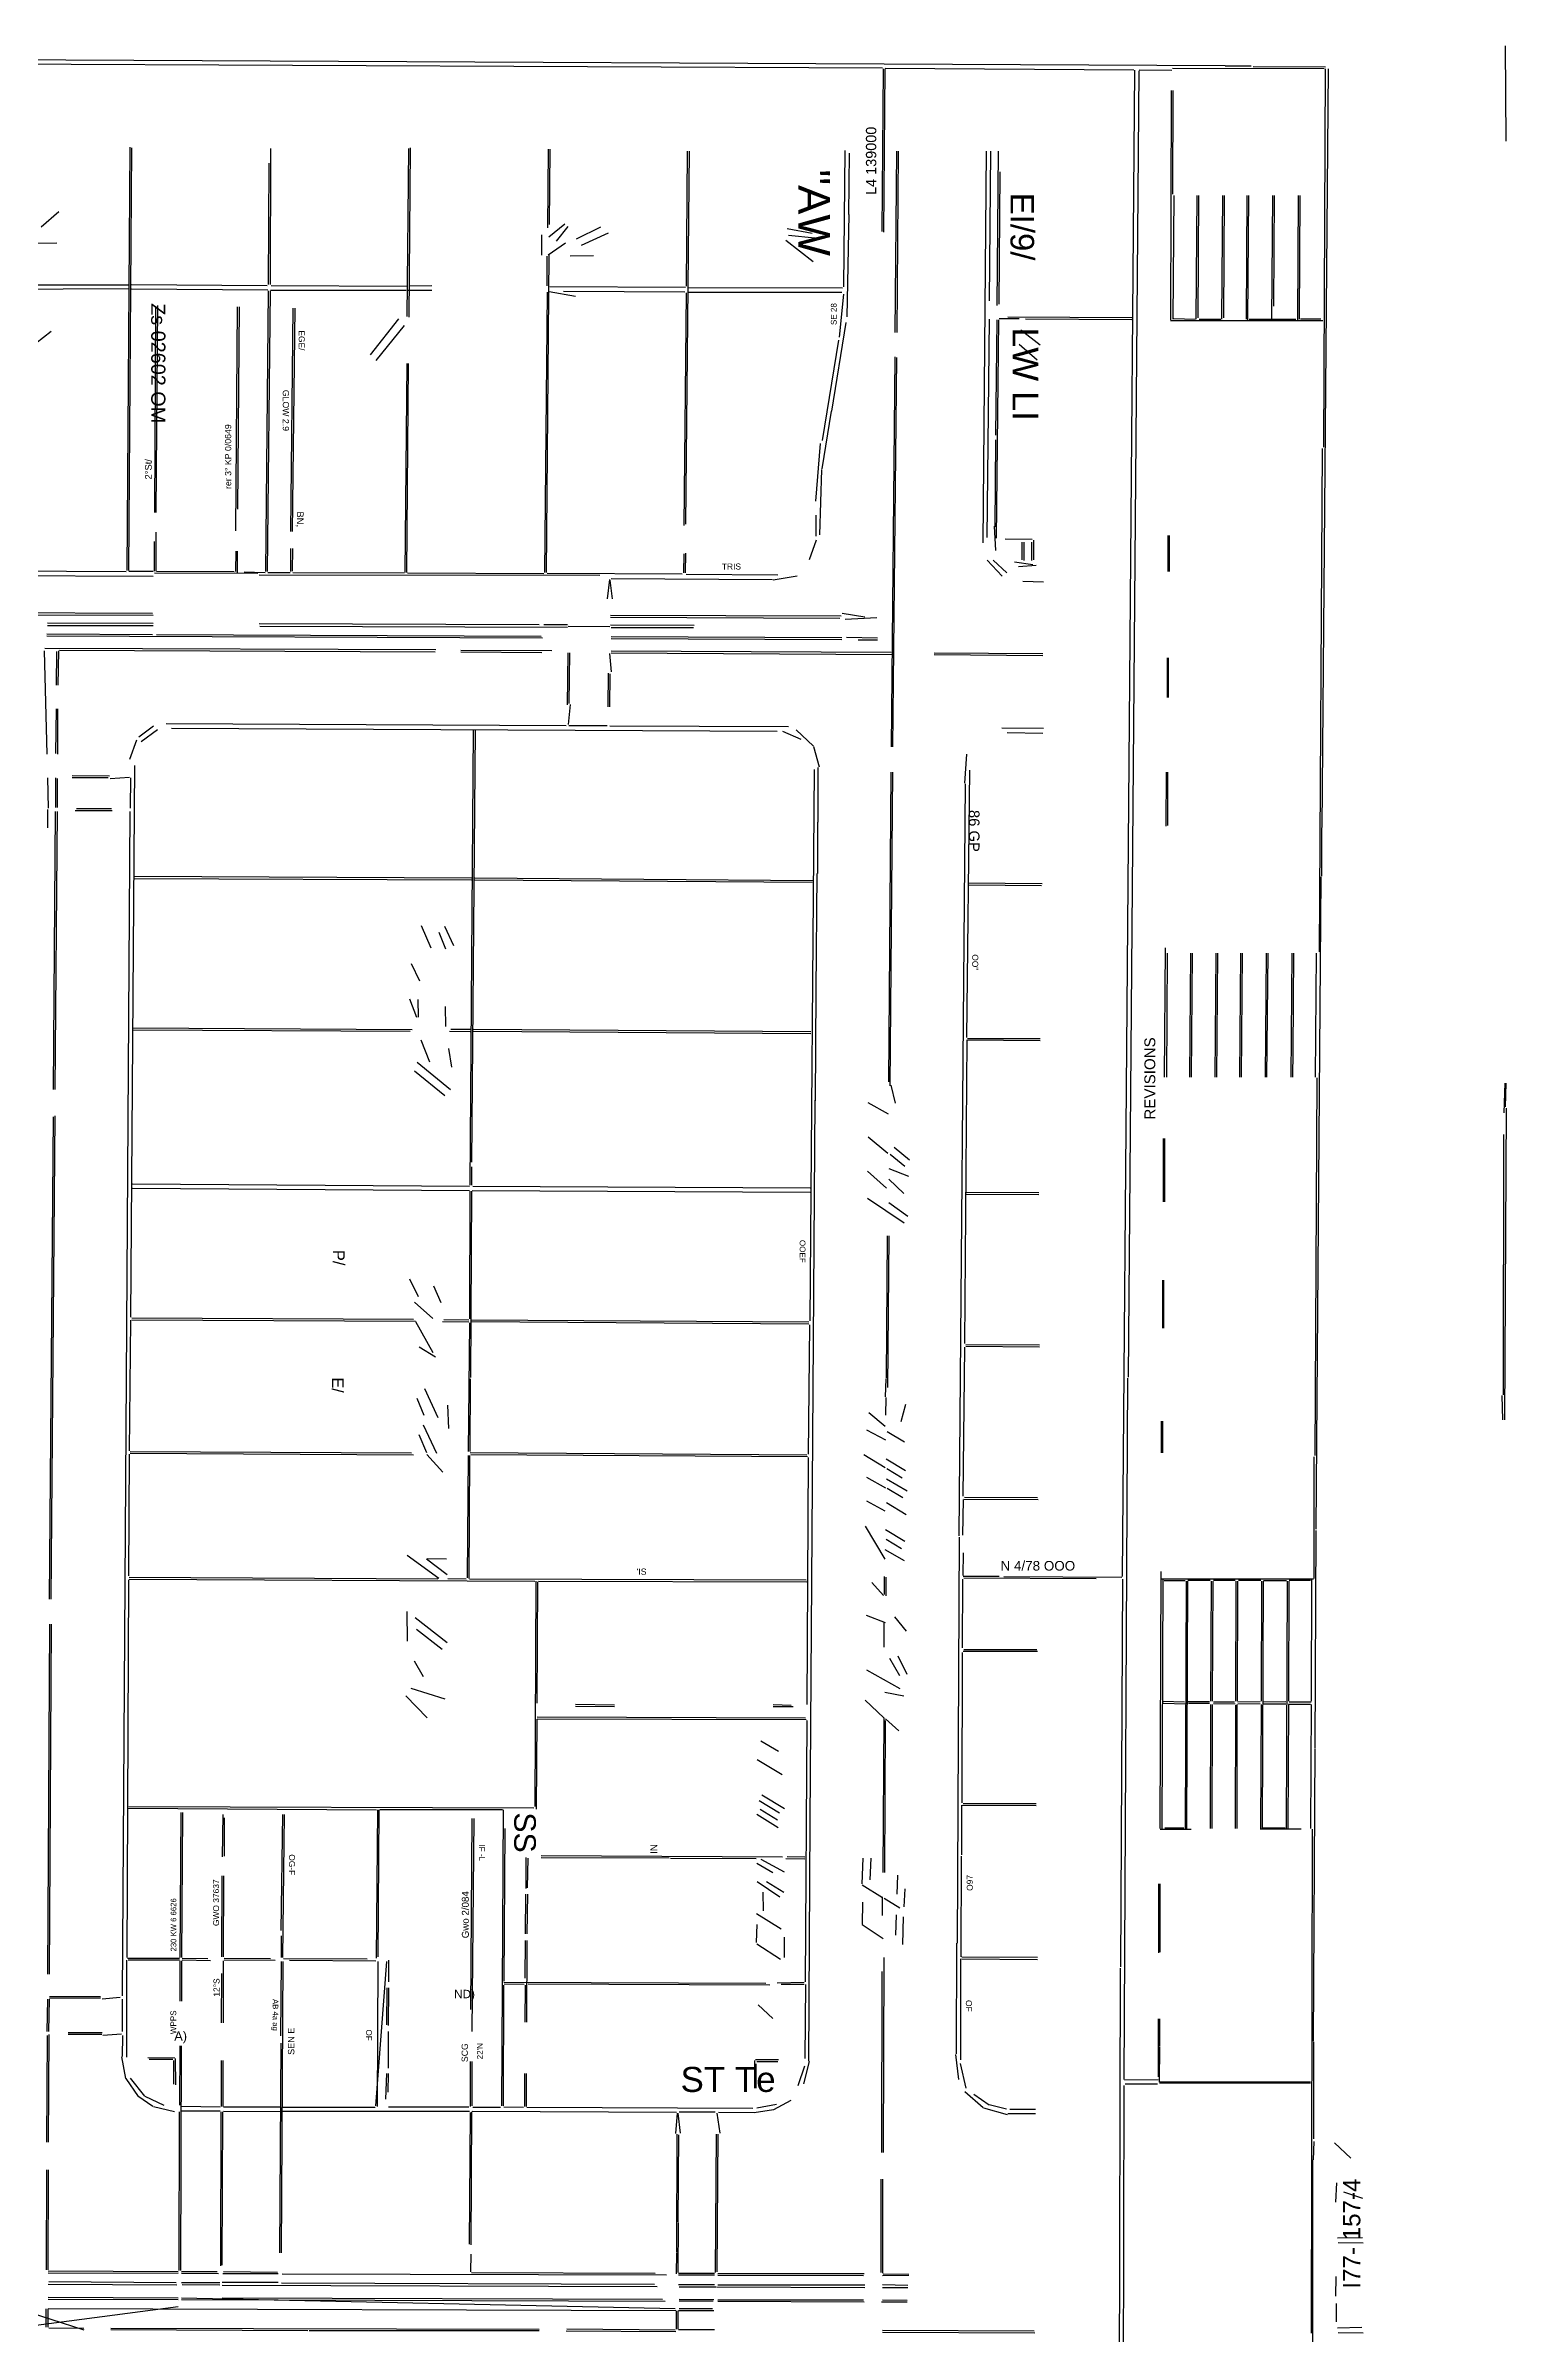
# Model space of a CAD drawing. Header units: feet. Extents: x 12 to 960, y 13 to 702.
# Drawn here: x 729.7 to 960.5, y 340.8 to 702.5 of the extents above; entities that cross this region are included whole.
import ezdxf
from ezdxf.enums import TextEntityAlignment as Align

# ---------------------------------------------------------------- set-up
doc = ezdxf.new("R2010")
doc.units = ezdxf.units.FT
for name, color, linetype in [('ALCANTARILLADO', 2, 'CONTINUOUS'), ('EJE_VIA', 7, 'CONTINUOUS'), ('GAS', 30, 'CONTINUOUS'), ('TEXTO', 7, 'CONTINUOUS')]:
    doc.layers.add(name, color=color, linetype=linetype)
doc.styles.add('CAD_TEXT', font='Arial')

msp = doc.modelspace()

# ---------------------------------------------------------------- linework, layer by layer
at = {"layer": 'ALCANTARILLADO'}
msp.add_line((742.76, 424.19), (806.82, 423.95), dxfattribs=at)
at = {"layer": 'EJE_VIA'}
for p, q in [((960.32, 702.48), (960.45, 687.38)), ((599.22, 700.92), (916.09, 699.37)), ((662.24, 699.9), (861.93, 698.97)), ((861.99, 698.84), (861.81, 673.1)), ((862.26, 698.84), (862.08, 673)), ((862.34, 698.95), (901.61, 698.66)), ((901.74, 698.63), (899.79, 460.5)), ((902.41, 698.52), (900.73, 492.06)), ((902.45, 698.66), (907.66, 698.64)), ((907.76, 698.93), (931.72, 698.9)), ((920.16, 699.25), (916.09, 699.25)), ((920.47, 699.22), (931.93, 699.15)), ((932.35, 698.84), (931.34, 578.94)), ((931.88, 698.84), (931.6, 639.04)), ((907.54, 695.4), (907.42, 659.15)), ((907.79, 695.4), (907.72, 679.04)), ((742.96, 686.44), (742.45, 619.56)), ((743.22, 686.34), (742.72, 619.56)), ((764.89, 683.94), (764.8, 664.77)), ((765.17, 686.23), (765.11, 664.77)), ((786.96, 686.23), (786.74, 659.67)), ((787.24, 686.34), (787.03, 659.56)), ((809.06, 686.13), (808.94, 673.73)), ((809.31, 686.13), (809.23, 674.25)), ((831.35, 685.82), (830.77, 626.86)), ((831.05, 685.81), (830.89, 664.46)), ((855.96, 685.92), (855.76, 664.36)), ((856.62, 685.5), (856.54, 675.81)), ((864.11, 685.81), (863.87, 657.17)), ((864.4, 685.82), (864.15, 657.17)), ((878.31, 685.82), (877.74, 623.94)), ((879, 685.82), (878.79, 662.17)), ((880.19, 685.81), (880, 661.44)), ((880.46, 682.58), (880.27, 661.65)), ((907.94, 678.84), (907.79, 659.25)), ((911.61, 678.84), (911.44, 659.25)), ((911.87, 678.84), (911.75, 659.46)), ((915.64, 678.84), (915.48, 659.25)), ((915.92, 678.84), (915.78, 659.46)), ((919.51, 678.84), (919.37, 659.25)), ((919.76, 678.84), (919.6, 659.15)), ((923.54, 678.83), (923.39, 659.15)), ((923.8, 678.84), (923.68, 661.34)), ((927.61, 678.84), (927.49, 659.15)), ((927.85, 678.84), (927.76, 659.25)), ((731.72, 676.23), (728.95, 673.79)), ((811.69, 674.29), (809.15, 672.23)), ((812.15, 673.92), (810.32, 671.62)), ((817.31, 673.81), (813.47, 671.89)), ((818.57, 672.85), (814.28, 670.9)), ((846.84, 673.6), (850.81, 672.86)), ((856.57, 675.81), (856.29, 659.66)), ((731.41, 671.28), (727.66, 671.24)), ((808.02, 672.59), (808.02, 669.36)), ((809.17, 669.36), (808.73, 619.25)), ((808.86, 669.25), (808.86, 664.56)), ((811.8, 671.26), (809.08, 669.36)), ((816.2, 669.3), (812.55, 669.23)), ((846.61, 671.77), (850.92, 668.36)), ((847.03, 672.56), (851.2, 672.13)), ((742.76, 664.04), (720.99, 663.97)), ((721.09, 664.72), (742.66, 664.67)), ((743.18, 664.75), (764.64, 664.61)), ((743.18, 664.04), (764.74, 663.9)), ((764.82, 663.73), (764.37, 619.36)), ((765.1, 663.73), (764.66, 619.36)), ((765.16, 663.87), (786.61, 663.84)), ((765.26, 664.59), (786.72, 664.5)), ((790.68, 663.78), (786.93, 663.78)), ((790.68, 664.52), (787.13, 664.51)), ((808.88, 663.52), (808.47, 619.25)), ((809.2, 663.62), (813.4, 662.89)), ((809.32, 664.41), (830.78, 664.31)), ((811.51, 663.68), (830.68, 663.6)), ((830.89, 663.42), (830.49, 626.65)), ((831.2, 664.29), (855.57, 664.24)), ((831.2, 663.55), (855.47, 663.52)), ((855.73, 663.22), (855.08, 656.44)), ((747.01, 661.34), (746.82, 628.73)), ((747.32, 661.44), (747.07, 628.73)), ((759.93, 661.23), (759.65, 625.81)), ((760.22, 661.23), (759.94, 629.25)), ((768.71, 661.02), (768.35, 625.71)), ((769, 661.02), (768.62, 625.71)), ((785.41, 659.32), (780.91, 653.63)), ((856.1, 658.75), (853.84, 644.75)), ((878.75, 659.25), (878.38, 624.77)), ((879.97, 659.15), (879.79, 640.92)), ((880.25, 659.15), (879.89, 624.67)), ((883.49, 659.32), (880.36, 659.32)), ((881.72, 659.65), (901.3, 659.52)), ((884.53, 659.34), (901.3, 659.21)), ((907.45, 659.08), (931.51, 659.04)), ((907.97, 659.35), (911.3, 659.29)), ((911.93, 659.28), (915.36, 659.28)), ((919.84, 659.27), (927.24, 659.27)), ((931.2, 659.29), (927.97, 659.28)), ((730.5, 657.33), (728.06, 655.41)), ((786.31, 658.27), (781.84, 652.76)), ((854.97, 655.93), (852.38, 640.08)), ((883.49, 655.31), (886.34, 652.84)), ((883.79, 657.58), (886.84, 655.21)), ((786.7, 652.27), (786.38, 619.25)), ((786.95, 652.27), (786.66, 619.25)), ((863.83, 653.31), (863.25, 591.65)), ((864.1, 653.21), (863.51, 591.65)), ((853.79, 644.7), (852.31, 635.6)), ((852.06, 639.59), (851.29, 630.49)), ((879.75, 640.19), (879.64, 626.44)), ((931.41, 638.84), (930.91, 559.25)), ((852.28, 635.51), (851.94, 625.19)), ((851.35, 628.31), (851.35, 624.98)), ((879.54, 626.54), (879.76, 622.68)), ((746.79, 624.15), (746.76, 619.46)), ((747.04, 625.61), (747.04, 619.46)), ((759.67, 622.59), (759.63, 619.36)), ((759.91, 622.59), (759.9, 619.25)), ((768.34, 623), (768.33, 619.36)), ((768.63, 623), (768.62, 619.46)), ((830.76, 622.27), (830.73, 619.15)), ((851.4, 624.36), (850.3, 621.25)), ((881.3, 624.54), (885.57, 624.47)), ((883.94, 624.04), (883.93, 621.23)), ((884.22, 624.04), (884.23, 621.13)), ((885.48, 624.04), (885.46, 621.13)), ((885.76, 624.36), (885.76, 621.23)), ((907, 625.09), (907, 619.36)), ((907.23, 625.09), (907.23, 619.36)), ((627.34, 619.17), (746.62, 618.65)), ((723.49, 619.47), (742.34, 619.4)), ((746.61, 619.39), (742.76, 619.39)), ((746.82, 619.17), (763.18, 619.11)), ((747.14, 619.42), (759.43, 619.37)), ((760.99, 619.33), (764.33, 619.24)), ((763.39, 618.86), (817.24, 618.82)), ((764.74, 619.25), (768.28, 619.25)), ((768.7, 619.25), (786.3, 619.17)), ((786.82, 619.17), (808.39, 619.07)), ((808.91, 619.11), (830.26, 619)), ((830.49, 622.17), (830.43, 619.15)), ((830.88, 618.96), (845.36, 618.87)), ((848.42, 618.66), (844.64, 618)), ((878.43, 621.17), (880.82, 618.67)), ((879.38, 621.19), (881.54, 619.18)), ((882.76, 620.89), (885.68, 620.5)), ((886.21, 620.33), (883.38, 620.13)), ((818.73, 618.1), (818.37, 615.06)), ((818.81, 618), (819.19, 615.06)), ((819.01, 618.27), (844.53, 618.14)), ((884.11, 617.83), (887.35, 617.77)), ((589.84, 613.42), (746.51, 612.78)), ((726.82, 612.51), (746.61, 612.5)), ((818.91, 612.49), (855.36, 612.35)), ((818.91, 612.18), (855.16, 612.01)), ((855.54, 612.78), (859.09, 612.2)), ((860.99, 612.04), (855.98, 611.82)), ((729.84, 609.54), (746.51, 609.42)), ((729.84, 609.19), (808.18, 608.88)), ((729.95, 611.26), (746.61, 611.2)), ((729.95, 610.84), (746.61, 610.83)), ((747.14, 609.45), (807.97, 609.17)), ((763.38, 611.16), (807.66, 611.02)), ((763.49, 610.76), (812.14, 610.58)), ((808.38, 611.01), (812.13, 610.99)), ((812.24, 610.73), (818.8, 610.69)), ((818.91, 610.95), (832.14, 610.91)), ((819.01, 610.53), (832.03, 610.51)), ((819.01, 609.1), (855.47, 608.96)), ((819.01, 608.8), (855.47, 608.64)), ((856.19, 609.01), (861.09, 608.89)), ((858.07, 608.59), (861.09, 608.58)), ((729.39, 606.86), (729.81, 590.5)), ((729.53, 607.29), (791.3, 607.05)), ((731.34, 606.75), (731.32, 601.44)), ((731.66, 606.86), (731.56, 601.44)), ((731.82, 606.97), (791.2, 606.7)), ((795.26, 606.97), (809.64, 606.87)), ((795.26, 606.66), (808.07, 606.56)), ((812.15, 606.54), (812.06, 598.32)), ((812.42, 606.54), (812.35, 598.52)), ((818.77, 606.44), (819.04, 603.51)), ((819.01, 606.82), (863.28, 606.62)), ((819.01, 606.52), (863.39, 606.27)), ((870.05, 606.55), (887.24, 606.44)), ((870.05, 606.27), (887.24, 606.11)), ((906.9, 605.71), (906.9, 599.46)), ((907.07, 605.71), (907.07, 599.46)), ((818.54, 603.32), (818.48, 598)), ((818.79, 603.21), (818.76, 598)), ((731.27, 597.69), (731.19, 590.61)), ((731.5, 597.69), (731.49, 590.5)), ((812.56, 598.34), (812.23, 595.19)), ((746.66, 594.92), (744.35, 593.18)), ((747.33, 594.38), (744.74, 592.48)), ((748.7, 595.38), (811.93, 595.03)), ((749.53, 594.63), (845.26, 594.16)), ((797.22, 594.25), (796.67, 522.38)), ((797.52, 594.25), (796.95, 526.02)), ((812.34, 595.05), (818.39, 595.05)), ((818.8, 594.99), (847.03, 594.87)), ((846.1, 594.16), (849, 592.88)), ((848.28, 594.36), (851.01, 591.77)), ((880.78, 594.68), (887.34, 594.61)), ((881.61, 593.93), (887.24, 593.83)), ((743.98, 592.7), (742.88, 589.66)), ((851, 591.71), (851.89, 588.51)), ((875.2, 590.51), (874.86, 585.92)), ((729.9, 586.75), (730.04, 581.96)), ((731.18, 586.75), (731.18, 582.06)), ((731.46, 586.65), (731.45, 582.06)), ((733.8, 587.13), (739.74, 587.11)), ((733.8, 586.84), (739.53, 586.82)), ((742.87, 586.84), (739.83, 586.6)), ((743.04, 586.75), (742.98, 581.96)), ((743.69, 588.73), (743.06, 501.54)), ((851.09, 588.11), (850.4, 500.92)), ((851.69, 588.42), (851.68, 579.77)), ((863.23, 587.69), (862.83, 538.73)), ((863.51, 587.69), (863.07, 538.11)), ((875.67, 588), (875.19, 545.71)), ((906.75, 587.69), (906.7, 579.15)), ((906.96, 587.69), (906.94, 579.25)), ((874.96, 585.82), (873.99, 466.96)), ((729.92, 581.75), (729.92, 578.84)), ((731.16, 581.44), (730.81, 537.48)), ((731.44, 581.44), (731.06, 537.48)), ((734.32, 581.58), (740.16, 581.58)), ((740.05, 581.86), (734.53, 581.86)), ((742.95, 581.44), (741.73, 394.25)), ((851.61, 579.77), (851.62, 571.65)), ((931.29, 578.84), (931.29, 571.23)), ((851.55, 571.65), (851.38, 553.11)), ((743.7, 571.21), (796.93, 570.94)), ((743.7, 570.88), (796.93, 570.66)), ((797.45, 570.94), (850.89, 570.56)), ((797.45, 570.64), (850.78, 570.26)), ((875.47, 570.16), (887.13, 570.04)), ((875.57, 569.85), (887.03, 569.73)), ((931.2, 571.13), (930.41, 468)), ((789.01, 563.42), (790.53, 559.9)), ((791.77, 562.35), (792.82, 559.76)), ((792.68, 563.33), (794.11, 560.29)), ((787.39, 557.4), (788.73, 554.68)), ((906.56, 559.88), (906.43, 539.46)), ((906.9, 559.04), (906.8, 539.46)), ((910.6, 559.04), (910.45, 539.46)), ((910.85, 559.04), (910.7, 539.46)), ((914.6, 559.04), (914.43, 539.46)), ((914.86, 559.04), (914.71, 539.46)), ((918.49, 559.04), (918.34, 539.46)), ((918.75, 559.04), (918.6, 539.46)), ((922.53, 559.04), (922.37, 539.46)), ((922.8, 559.05), (922.62, 539.46)), ((926.59, 559.04), (926.43, 539.46)), ((926.85, 559.04), (926.75, 543.52)), ((930.43, 559.04), (930.29, 539.46)), ((787.14, 551.86), (788.23, 548.92)), ((788.47, 551.75), (788.5, 548.94)), ((792.8, 550.61), (792.82, 547.48)), ((851.36, 553.11), (851.27, 535.71)), ((743.39, 547.26), (787.55, 547.01)), ((743.49, 546.92), (787.24, 546.72)), ((793.49, 546.7), (796.72, 546.69)), ((796.72, 547.01), (793.7, 547.01)), ((797.24, 547.04), (850.57, 546.65)), ((797.24, 546.74), (850.57, 546.35)), ((788.94, 545.37), (790.31, 541.88)), ((793.31, 543.96), (793.78, 541.02)), ((875.22, 545.29), (874.87, 497.38)), ((875.26, 545.33), (886.82, 545.27)), ((875.36, 545.59), (886.82, 545.59)), ((926.77, 543.52), (926.69, 539.46)), ((787.92, 540.44), (792.74, 536.55)), ((788.37, 541.82), (793.63, 537.51)), ((930.55, 539.36), (930.25, 479.67)), ((851.23, 535.81), (850.4, 421.75)), ((859.61, 535.44), (862.78, 533.68)), ((863.21, 538.19), (863.88, 535.37)), ((960.25, 538.52), (960.12, 533.83)), ((960.43, 538.52), (960.33, 534.77)), ((730.82, 533.21), (730.19, 456.96)), ((731.09, 533.32), (730.45, 456.96)), ((960.49, 534.56), (960.2, 485.29)), ((859.63, 530), (862.74, 527.44)), ((863.74, 528.37), (866.16, 526.38)), ((906.27, 529.77), (906.27, 519.77)), ((906.49, 529.77), (906.49, 519.77)), ((960.04, 530.4), (959.98, 489.25)), ((796.96, 525.29), (796.96, 522.38)), ((859.54, 524.57), (862.53, 521.92)), ((862.89, 525.03), (865.99, 523.83)), ((863.09, 527.26), (865.44, 525.38)), ((743.38, 522.57), (796.62, 522.24)), ((743.38, 521.9), (796.61, 521.54)), ((796.68, 521.44), (796.61, 501.23)), ((796.94, 521.44), (796.81, 491.96)), ((797.03, 521.55), (850.47, 521.25)), ((797.14, 522.21), (850.47, 521.97)), ((862.89, 523.34), (865.29, 521.06)), ((875.16, 521.27), (886.61, 521.24)), ((875.16, 520.98), (886.62, 520.9)), ((859.53, 520.34), (865.33, 516.44)), ((862.93, 519.65), (865.91, 517.47)), ((862.63, 514.36), (862.47, 491.85)), ((862.91, 514.36), (862.69, 490.4)), ((787.13, 507.58), (788.49, 504.77)), ((790.92, 506.46), (792.07, 503.81)), ((906.16, 507.38), (906.16, 499.77)), ((906.33, 507.38), (906.33, 499.77)), ((787.95, 503.91), (790.85, 501.31)), ((743.07, 501.02), (742.85, 480.4)), ((743.28, 501.41), (787.76, 501.21)), ((743.28, 501.11), (788.07, 500.91)), ((788.09, 500.81), (790.83, 495.95)), ((792.34, 500.84), (796.51, 500.77)), ((792.55, 501.13), (796.51, 501.1)), ((796.61, 500.61), (796.4, 480.29)), ((796.93, 501.12), (850.26, 500.76)), ((796.93, 500.81), (850.26, 500.49)), ((850.39, 500.3), (850.15, 479.88)), ((788.69, 496.84), (791.27, 495.24)), ((874.87, 496.75), (874.61, 473.21)), ((875.05, 497.21), (886.72, 497.12)), ((875.05, 496.91), (886.72, 496.82)), ((788.29, 488.73), (789.43, 486.02)), ((789.52, 490.23), (791.64, 485.66)), ((796.72, 491.75), (796.68, 480.29)), ((862.41, 491.75), (862.35, 488.94)), ((862.41, 488.84), (862.38, 486.02)), ((900.63, 491.86), (900.07, 381.02)), ((959.8, 489.15), (959.9, 485.3)), ((793.15, 487.59), (793.33, 483.94)), ((859.75, 486.45), (862.32, 484.31)), ((865.55, 487.7), (864.78, 485)), ((905.95, 485.09), (905.95, 480.09)), ((906.15, 485.09), (906.15, 480.09)), ((788.6, 482.96), (789.83, 480.14)), ((789.29, 484.49), (791.42, 480.04)), ((859.37, 483.72), (862.38, 482.15)), ((862.62, 483.43), (865.39, 481.83)), ((742.84, 479.88), (742.73, 460.61)), ((742.97, 480.29), (787.45, 480.09)), ((742.97, 480.01), (787.76, 479.76)), ((789.87, 479.8), (792.4, 477.03)), ((796.4, 479.67), (796.27, 460.29)), ((796.65, 479.67), (796.54, 460.19)), ((796.72, 480.13), (849.95, 479.75)), ((796.82, 479.83), (850.05, 479.47)), ((850.16, 479.36), (849.96, 440.29)), ((858.98, 479.82), (862.35, 477.74)), ((862.51, 479.15), (865.52, 477.29)), ((862.61, 477.61), (865.02, 476.14)), ((930.08, 479.46), (930.07, 460.19)), ((859.38, 476.23), (862.39, 474.56)), ((862.54, 475.97), (865.79, 474.07)), ((862.62, 474.49), (865.12, 473.02)), ((859.38, 472.49), (862.26, 470.88)), ((862.55, 472.23), (865.62, 470.31)), ((874.64, 472.69), (874.56, 467.06)), ((874.74, 472.76), (886.51, 472.69)), ((874.84, 473.08), (886.41, 472.99)), ((859.15, 468.48), (862.26, 463.29)), ((862.38, 467.96), (865.45, 466.1)), ((874, 466.75), (873.68, 402.59)), ((930.38, 467.79), (930.26, 433.42)), ((786.75, 463.88), (791.8, 460.26)), ((789.83, 463.33), (793.12, 460.84)), ((789.95, 463.38), (792.97, 463.33)), ((862.26, 464.8), (865.33, 463.04)), ((862.49, 466.45), (864.89, 464.95)), ((874.63, 464.25), (874.59, 460.71)), ((742.75, 459.98), (742.45, 400.29)), ((742.86, 460.4), (791.61, 460.17)), ((742.86, 460.09), (806.93, 459.81)), ((793.18, 460.2), (796.09, 460.15)), ((796.61, 460.16), (849.84, 459.99)), ((807.1, 459.77), (806.94, 424.15)), ((807.36, 459.67), (807.28, 440.5)), ((807.55, 459.81), (849.95, 459.69)), ((860.2, 459.6), (862.07, 457.51)), ((862.19, 460.5), (862.16, 457.69)), ((862.44, 460.4), (862.43, 457.48)), ((874.56, 460.09), (874.5, 449.25)), ((874.64, 460.59), (880.36, 460.59)), ((874.74, 460.32), (895.68, 460.21)), ((881.09, 460.55), (899.74, 460.44)), ((899.83, 460.09), (899.53, 398.84)), ((905.88, 461.34), (905.72, 420.71)), ((905.99, 460.15), (930.05, 460.14)), ((906.23, 459.98), (906.06, 420.71)), ((906.41, 459.91), (909.74, 459.89)), ((909.88, 459.77), (909.72, 420.71)), ((910.13, 459.77), (909.96, 420.71)), ((913.7, 459.91), (910.16, 459.91)), ((913.86, 459.77), (913.76, 440.81)), ((914.12, 459.77), (914.03, 440.81)), ((917.66, 459.9), (914.22, 459.9)), ((917.76, 459.77), (917.69, 440.81)), ((918.03, 459.77), (917.95, 440.81)), ((921.72, 459.9), (918.18, 459.9)), ((921.79, 459.77), (921.74, 440.81)), ((922.07, 459.77), (921.9, 420.71)), ((922.14, 459.9), (925.78, 459.9)), ((925.87, 459.77), (925.71, 420.71)), ((926.13, 459.77), (926.06, 440.81)), ((929.53, 459.9), (926.2, 459.9)), ((929.71, 459.98), (929.64, 440.81)), ((730.24, 453), (729.92, 397.69)), ((730.51, 453), (730.17, 397.69)), ((786.73, 454.98), (786.8, 450.29)), ((788.05, 454.04), (793.11, 450.1)), ((788.23, 452.2), (792.31, 449.03)), ((859.34, 454.4), (862.33, 453.27)), ((862.14, 453.21), (862.13, 449.36)), ((863.78, 454.13), (865.62, 451.9)), ((874.64, 448.7), (886.41, 448.7)), ((874.74, 449.01), (886.3, 449)), ((787.89, 447.18), (789.31, 444.72)), ((859.35, 445.78), (864.66, 442.82)), ((863.02, 447.61), (864.6, 444.86)), ((864.35, 447.96), (865.75, 445.07)), ((874.49, 448.52), (874.45, 424.77)), ((786.56, 441.69), (789.94, 438.2)), ((787.34, 442.9), (792.72, 441.21)), ((862.25, 442.23), (865.26, 441.65)), ((807.29, 438), (807.18, 423.73)), ((807.34, 438.35), (849.74, 438.21)), ((807.34, 438.05), (849.84, 437.92)), ((813.38, 440.34), (819.53, 440.24)), ((813.38, 440.02), (819.53, 439.97)), ((844.63, 440.28), (847.45, 440.19)), ((847.76, 439.91), (844.64, 439.91)), ((849.94, 437.79), (849.66, 396.44)), ((859.18, 440.99), (862.14, 438.21)), ((862.1, 438.21), (861.95, 413.73)), ((862.35, 437.79), (862.21, 413.73)), ((862.39, 438.04), (864.51, 436.11)), ((906.2, 440.81), (909.64, 440.73)), ((906.3, 440.48), (909.74, 440.42)), ((913.59, 440.73), (910.16, 440.73)), ((913.59, 440.43), (910.26, 440.43)), ((913.74, 440.29), (913.72, 420.71)), ((914.01, 440.29), (913.95, 420.71)), ((914.22, 440.74), (917.55, 440.72)), ((914.22, 440.44), (917.66, 440.4)), ((917.69, 440.19), (917.64, 420.71)), ((917.93, 440.29), (917.9, 420.71)), ((921.61, 440.7), (918.07, 440.67)), ((921.62, 440.38), (918.07, 440.37)), ((921.75, 440.29), (921.66, 420.71)), ((925.68, 440.37), (922.03, 440.37)), ((925.68, 440.7), (922.13, 440.68)), ((926.07, 440.29), (925.95, 420.71)), ((926.09, 440.37), (929.53, 440.37)), ((929.64, 440.67), (926.2, 440.67)), ((929.64, 440.29), (929.54, 420.71)), ((842.69, 434.54), (845.44, 432.93)), ((842.07, 431.61), (846.03, 429.22)), ((930.23, 433.32), (930, 387.06)), ((742.66, 423.93), (781.93, 423.67)), ((782.06, 423.63), (781.86, 400.19)), ((782.31, 423.63), (782.14, 400.4)), ((782.45, 423.7), (801.82, 423.7)), ((801.93, 423.63), (801.68, 376.86)), ((842.42, 425.1), (845.64, 423.15)), ((842.59, 423.73), (845.31, 422.04)), ((842.85, 425.99), (846.43, 423.87)), ((874.41, 424.36), (874.41, 416.54)), ((874.53, 424.39), (886.2, 424.34)), ((874.64, 424.66), (886.2, 424.66)), ((751.02, 423.21), (750.85, 400.29)), ((751.26, 423.21), (751.08, 400.29)), ((757.62, 422.9), (757.54, 416.23)), ((757.84, 422.38), (757.83, 416.34)), ((767.06, 422.9), (766.83, 404.57)), ((767.32, 422.9), (767.09, 400.29)), ((797.01, 422.27), (796.78, 392.06)), ((802.22, 420.71), (802.07, 396.54)), ((842.06, 422.95), (845.4, 420.87)), ((850.41, 421.75), (850.19, 383.94)), ((905.78, 420.59), (910.68, 420.58)), ((906.51, 420.82), (909.53, 420.79)), ((928.07, 420.58), (921.61, 420.58)), ((922.03, 420.8), (925.57, 420.8)), ((929.8, 420.61), (929.67, 340.92)), ((805.53, 416.13), (805.52, 411.23)), ((805.85, 416.03), (805.75, 411.34)), ((807.97, 416.4), (846.09, 416.24)), ((807.97, 416.1), (828.18, 416.05)), ((846.82, 416.25), (849.64, 416.24)), ((858.82, 416.03), (858.66, 411.96)), ((860.06, 416.03), (859.89, 412.58)), ((874.32, 416.34), (874.27, 400.4)), ((757.47, 413.21), (757.45, 400.4)), ((757.76, 413.21), (757.7, 400.4)), ((828.39, 415.98), (841.93, 415.97)), ((842.05, 415.23), (844.57, 413.73)), ((842.69, 415.87), (846.36, 413.85)), ((846.61, 415.95), (849.64, 415.91)), ((864.28, 413.32), (864.19, 410.29)), ((805.48, 410.29), (805.45, 404.04)), ((805.78, 410.29), (805.71, 404.04)), ((842.07, 412.33), (845.7, 409.91)), ((843, 410.61), (843.04, 407.69)), ((843.57, 412.31), (846.32, 410.63)), ((858.72, 409.04), (858.68, 405.5)), ((858.71, 411.77), (861.93, 409.81)), ((861.87, 409.88), (861.85, 406.96)), ((862.18, 409.67), (864.66, 408.15)), ((865.42, 411.14), (865.25, 408.32)), ((905.55, 411.96), (905.55, 401.02)), ((905.74, 411.96), (905.74, 401.13)), ((842.06, 405.5), (841.96, 402.68)), ((841.99, 407.26), (845.91, 404.81)), ((858.69, 405.54), (862.03, 403.32)), ((864.08, 407.07), (863.98, 403.84)), ((865.19, 406.75), (865.08, 402.38)), ((766.86, 403.73), (766.85, 400.29)), ((805.43, 403), (805.38, 397.06)), ((805.71, 403), (805.61, 390.09)), ((842.04, 402.45), (845.77, 400.03)), ((846.37, 403.52), (846.36, 400.29)), ((873.61, 402.59), (873.54, 385.09)), ((742.42, 399.88), (742.41, 384.56)), ((742.55, 400.2), (750.78, 400.2)), ((742.66, 399.91), (750.78, 399.91)), ((750.85, 399.77), (750.85, 393.42)), ((751.11, 399.77), (751.11, 393.42)), ((751.2, 400.21), (755.26, 400.15)), ((751.2, 399.92), (755.68, 399.85)), ((757.71, 399.77), (757.7, 389.98)), ((757.86, 400.19), (765.16, 400.15)), ((757.86, 399.92), (765.89, 399.88)), ((766.88, 399.67), (766.76, 387.9)), ((767.12, 399.67), (766.84, 353.63)), ((767.24, 400.16), (780.47, 400.11)), ((768.18, 399.86), (781.82, 399.79)), ((783.53, 399.67), (781.78, 376.86)), ((782.16, 399.67), (782.04, 376.75)), ((783.84, 399.88), (783.83, 396.44)), ((861.82, 398.11), (861.74, 369.46)), ((862.11, 400.29), (862, 369.46)), ((874.24, 400.09), (874.21, 384.15)), ((874.43, 400.41), (886.41, 400.33)), ((874.43, 400.09), (886.41, 400.01)), ((899.49, 398.63), (899.09, 261.02)), ((757.45, 397.79), (757.37, 389.98)), ((783.54, 395.5), (783.5, 389.67)), ((783.85, 395.5), (783.76, 389.57)), ((802.02, 395.92), (801.94, 376.86)), ((802.03, 396.43), (843.49, 396.26)), ((802.13, 396.12), (805.26, 396.1)), ((805.4, 395.92), (805.38, 390.09)), ((805.89, 396.12), (844.11, 395.98)), ((849.53, 396.35), (845.26, 396.25)), ((849.53, 396.05), (845.89, 396.01)), ((849.71, 396.02), (849.61, 384.36)), ((729.93, 393.73), (729.84, 388.63)), ((730.17, 393.73), (730.09, 388.63)), ((738.28, 394.1), (730.26, 394.09)), ((738.28, 393.86), (730.26, 393.81)), ((741.4, 393.96), (738.59, 393.74)), ((741.75, 393.73), (741.75, 388.63)), ((842.27, 392.83), (844.59, 390.66)), ((729.88, 388), (729.78, 371.13)), ((730.13, 388.11), (730.04, 371.13)), ((733.18, 388.47), (738.59, 388.46)), ((733.18, 388.17), (738.49, 388.16)), ((741.62, 388.18), (738.68, 387.98)), ((741.76, 388), (741.74, 384.67)), ((783.77, 388.63), (783.76, 382.79)), ((905.46, 390.61), (905.46, 381.44)), ((905.69, 390.61), (905.69, 386.34)), ((741.61, 384.58), (742.26, 381.19)), ((745.78, 384.49), (750.05, 384.46)), ((749.74, 384.17), (745.99, 384.17)), ((749.86, 384.04), (749.86, 380.29)), ((750.13, 384.36), (750.14, 380.19)), ((750.84, 386.34), (750.77, 376.96)), ((751.05, 386.34), (750.94, 350.81)), ((757.39, 384.04), (757.38, 376.75)), ((757.64, 384.04), (757.63, 376.75)), ((766.78, 386.75), (766.58, 353.63)), ((796.73, 383.84), (796.72, 376.75)), ((796.97, 383.84), (796.97, 376.86)), ((841.67, 384.04), (841.66, 379.67)), ((841.82, 384.19), (845.47, 384.18)), ((841.9, 383.52), (841.9, 379.67)), ((842.03, 383.85), (845.36, 383.84)), ((850.32, 383.85), (849.44, 380.32)), ((873.42, 384.99), (873.94, 381.03)), ((874.18, 383.54), (875.06, 379.67)), ((905.71, 386.23), (905.65, 380.61)), ((930.03, 386.96), (930.03, 371.65)), ((742.29, 381.16), (744.25, 378.34)), ((742.98, 381.24), (745.25, 378.41)), ((783.52, 381.96), (783.33, 377.89)), ((783.78, 381.96), (783.74, 379.04)), ((805.32, 381.96), (805.32, 376.75)), ((805.57, 381.96), (805.57, 376.75)), ((849.59, 383.12), (848.53, 380)), ((900.07, 380.09), (899.63, 221.96)), ((905.47, 380.99), (900.15, 380.9)), ((905.36, 380.3), (900.26, 380.29)), ((929.53, 380.46), (905.68, 380.46)), ((905.78, 380.64), (929.53, 380.64)), ((744.22, 378.42), (746.58, 376.8)), ((745.3, 378.4), (748.32, 376.94)), ((746.66, 376.73), (749.99, 375.95)), ((751.09, 376.78), (757.24, 376.72)), ((757.76, 376.72), (766.82, 376.71)), ((767.03, 376.65), (781.72, 376.64)), ((796.51, 376.65), (783.8, 376.64)), ((797.14, 376.66), (801.51, 376.64)), ((802.03, 376.68), (805.16, 376.63)), ((805.68, 376.64), (841.41, 376.49)), ((844.65, 376.21), (841.61, 375.73)), ((845.16, 377.06), (842.04, 376.48)), ((847.39, 377.72), (844.69, 376.21)), ((874.94, 379.14), (877.8, 376.58)), ((876.35, 378.7), (878.75, 377.04)), ((877.86, 376.52), (881.61, 375.5)), ((878.75, 377.06), (881.52, 376.39)), ((882.03, 376.35), (886.09, 376.34)), ((750.76, 375.92), (750.66, 350.81)), ((751.09, 376.06), (757.24, 376.04)), ((757.32, 375.92), (757.25, 351.54)), ((757.6, 375.92), (757.49, 351.65)), ((757.76, 376.03), (766.82, 375.98)), ((767.03, 375.99), (796.61, 375.99)), ((796.72, 375.82), (796.57, 354.98)), ((796.96, 375.92), (796.83, 354.88)), ((797.03, 376.02), (829.32, 375.83)), ((829.45, 375.71), (829.19, 372.47)), ((829.55, 375.7), (829.93, 372.56)), ((835.47, 375.85), (829.74, 375.85)), ((835.74, 375.7), (836.18, 372.55)), ((835.99, 375.86), (841.62, 375.82)), ((881.72, 375.66), (886.09, 375.64)), ((829.38, 372.38), (829.35, 353.73)), ((829.64, 372.27), (829.57, 358.52)), ((835.61, 372.38), (835.46, 350.5)), ((835.86, 372.38), (835.74, 350.61)), ((930.06, 371.23), (929.97, 368.31)), ((933.36, 371), (935.95, 368.58)), ((729.78, 366.75), (729.7, 350.92)), ((730.05, 366.75), (729.96, 350.92)), ((929.89, 368.31), (929.48, 21.23)), ((861.66, 365.29), (861.66, 350.5)), ((861.9, 365.29), (861.9, 350.4)), ((933.64, 364.66), (933.5, 361.64)), ((934.79, 363.26), (937.76, 362.27)), ((829.59, 358.42), (829.57, 350.5)), ((937.76, 356), (933.8, 355.94)), ((933.91, 355.27), (937.87, 355.21)), ((796.83, 353.42), (796.81, 350.61)), ((829.33, 353.63), (829.31, 350.29)), ((730.05, 350.75), (750.57, 350.69)), ((730.05, 350.44), (750.57, 350.43)), ((730.05, 348.66), (750.36, 348.58)), ((730.16, 349.07), (750.26, 348.93)), ((751.09, 350.68), (756.72, 350.67)), ((751.09, 350.41), (756.93, 350.38)), ((751.09, 348.93), (757.14, 348.92)), ((751.2, 348.6), (757.14, 348.56)), ((766.41, 348.92), (757.55, 348.92)), ((757.55, 348.53), (826.3, 348.3)), ((757.66, 350.37), (766.41, 350.33)), ((757.76, 350.66), (766.3, 350.58)), ((766.93, 348.9), (825.89, 348.66)), ((767.03, 350.3), (827.76, 350.16)), ((796.93, 350.5), (825.99, 350.42)), ((829.64, 350.39), (835.36, 350.39)), ((835.36, 350.11), (829.64, 350.11)), ((829.64, 348.61), (835.36, 348.59)), ((829.74, 348.25), (835.57, 348.24)), ((835.68, 348.23), (859.11, 348.12)), ((835.89, 350.38), (859.01, 350.33)), ((835.89, 350.11), (858.91, 350.02)), ((835.89, 348.58), (859.11, 348.58)), ((866.09, 350.03), (861.93, 349.98)), ((861.93, 348.61), (865.89, 348.51)), ((861.93, 348.13), (865.89, 348.12)), ((862.03, 350.29), (866.09, 350.25)), ((933.57, 349.88), (933.51, 346.75)), ((725.26, 344.84), (735.68, 341.43)), ((725.36, 341.81), (750.57, 345.13)), ((729.67, 344.77), (729.68, 341.86)), ((729.96, 344.77), (729.96, 341.86)), ((730.05, 346.6), (750.57, 346.5)), ((730.05, 346.3), (750.57, 346.22)), ((730.05, 344.84), (829.22, 344.51)), ((751.09, 346.53), (829.11, 344.81)), ((751.09, 346.24), (827.55, 346)), ((757.55, 346.49), (827.14, 346.3)), ((829.28, 344.46), (829.3, 341.54)), ((829.57, 344.46), (829.57, 341.54)), ((829.64, 344.5), (835.26, 344.5)), ((829.74, 346.28), (835.26, 346.23)), ((835.16, 345.99), (829.74, 345.98)), ((829.74, 344.8), (835.05, 344.8)), ((835.89, 346.21), (858.91, 346.19)), ((835.89, 345.96), (859.01, 345.89)), ((865.78, 345.84), (861.72, 345.83)), ((861.93, 346.17), (865.78, 346.12)), ((933.61, 345.61), (933.6, 342.69)), ((730.16, 341.74), (735.68, 341.73)), ((739.95, 341.72), (807.66, 341.55)), ((739.95, 341.48), (771.09, 341.32)), ((807.66, 341.3), (771.3, 341.28)), ((811.93, 341.29), (829.22, 341.17)), ((812.03, 341.6), (829.12, 341.45)), ((835.36, 341.47), (829.64, 341.47)), ((861.93, 341.42), (885.89, 341.31)), ((861.93, 341.1), (885.99, 340.98)), ((937.66, 341.81), (933.8, 341.73)), ((933.91, 341.03), (937.87, 340.97))]:
    msp.add_line(p, q, dxfattribs=at)
at = {"layer": 'GAS'}
msp.add_line((797.31, 422.27), (796.99, 388.63), dxfattribs=at)

# ---------------------------------------------------------------- texts
at = {"layer": 'TEXTO', "style": 'CAD_TEXT'}
for s, height, rotation, p in [('L4 139000', 1.634, 90, (860.1, 684.3)), ('"AW', 4.978, 270, (851.1, 676.1)), ('EI/9/', 3.724, 270, (884, 673.9)), ('Zs 02602 OM', 2.2418, 270, (747.44, 652.31)), ('SE 28', 0.912, 90, (854.2, 660.07)), ('EGE/', 0.95, 270, (770.11, 655.91)), ('LW LI', 4.066, 270, (884.5, 650.57)), ('GLOW 2.9', 0.988, 270, (767.61, 644.84)), ('rer 3° KP 0/0649', 0.9879, 90, (758.47, 637.54)), ('2°St/', 1.064, 90, (745.87, 635.54)), ('BN,', 1.064, 270, (769.87, 627.64)), ('86 GP', 1.672, 270, (876.4, 578.38)), ('OO"', 0.95, 270, (876.56, 557.61)), ('REVISIONS', 1.71, 90, (904.16, 539.25)), ('OOEF', 0.912, 270, (849.27, 511.92)), ('P/', 1.862, 270, (775.97, 510.92)), ('E/', 1.824, 270, (775.8, 490.78)), ('SS', 3.42, 270, (805.4, 420.06)), ('OG-F', 0.95, 270, (768.57, 414.96)), ('IF -L', 0.912, 270, (798.6, 416.86)), ('IN', 1.102, 90, (825.77, 417.46)), ('GWO 37637', 0.95, 90, (756.57, 408.96)), ('O97', 0.95, 90, (875.7, 412.09)), ('230 KW 6 6626', 0.8739, 90, (749.84, 405.46)), ('Gwo 2/084', 1.102, 90, (795.97, 407.06)), ('12°S', 0.95, 90, (756.64, 395.56)), ('WPPS', 0.912, 90, (749.81, 390.06)), ('AB 4a ag', 0.874, 270, (765.97, 391.23)), ('OF', 0.95, 270, (875.56, 392.66)), ('SEN E', 1.026, 90, (768.44, 387.06)), ('OF', 0.912, 270, (780.74, 388.03)), ('SCG', 0.988, 90, (795.87, 385.26)), ("22'N", 0.912, 90, (798.27, 385.49)), ('I77- 157-4', 2.736, 90, (936.06, 356.66))]:
    msp.add_text(s, height=height, rotation=rotation, dxfattribs=at).set_placement(p, align=Align.MIDDLE_CENTER)
for s, height, p in [('TRIS', 0.95, (838.03, 620.17)), ('N 4/78 OOO', 1.52, (886.46, 462.22)), ("'IS", 0.988, (823.83, 461.29)), ('ND)', 1.33, (795.84, 394.53)), ('A)', 1.444, (750.97, 387.89)), ('ST Te', 3.952, (837.5, 381.03))]:
    msp.add_text(s, height=height, dxfattribs=at).set_placement(p, align=Align.MIDDLE_CENTER)

doc.saveas('drawing.dxf')
